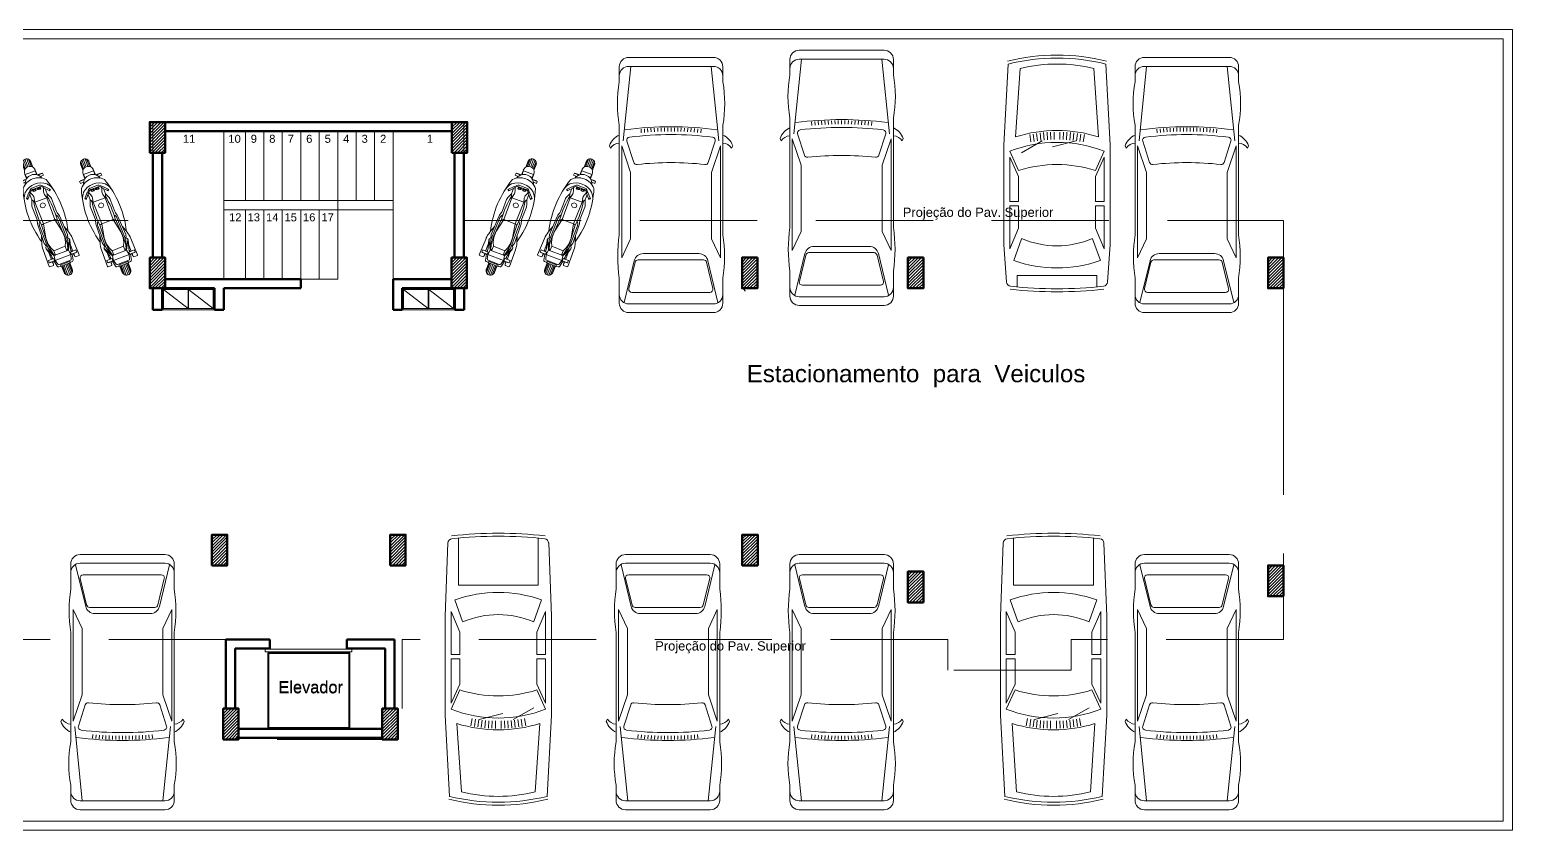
# Model space of a CAD drawing. Header units: millimetres. Extents: x 42 to 552, y 43 to 535.
# Drawn here: x 157.24 to 181.33, y 521.74 to 534.74 of the extents above; entities that cross this region are included whole.
import ezdxf
from ezdxf.enums import TextEntityAlignment as Align

# ---------------------------------------------------------------- set-up
doc = ezdxf.new("R2010")
doc.units = ezdxf.units.MM
doc.header["$LTSCALE"] = 0.75
doc.header["$MEASUREMENT"] = 0
doc.linetypes.add('HIDDEN2', pattern=[4.7625, 3.175, -1.5875])
for name, color, linetype, lineweight in [('Linhas', 7, 'Continuous', 15), ('Linhas finas', 7, 'Continuous', 0), ('Paredes', 7, 'Continuous', 50), ('Traçejado', 250, 'HIDDEN2', 0)]:
    doc.layers.add(name, color=color, linetype=linetype, lineweight=lineweight)
doc.layers.add('Textos', color=144, linetype='Continuous')
doc.styles.get("Standard").update_dxf_attribs({"font": 'arial.ttf'})

# ---------------------------------------------------------------- blocks, each defined once
blk = doc.blocks.new('carro2')
for p, q in [((1.163, 0.488), (1.222, 0.483)), ((1.148, 0.272), (1.207, 0.269)), ((1.151, 0.326), (1.21, 0.322)), ((1.154, 0.38), (1.214, 0.376)), ((1.158, 0.434), (1.218, 0.43)), ((1.141, 0), (1.201, 0)), ((1.142, 0.109), (1.202, 0.108)), ((1.142, 0.054), (1.201, 0.054)), ((1.144, 0.163), (1.203, 0.161)), ((1.146, 0.217), (1.205, 0.215)), ((1.142, -0.054), (1.201, -0.054)), ((1.142, -0.109), (1.202, -0.108)), ((1.144, -0.163), (1.203, -0.161)), ((1.146, -0.217), (1.205, -0.215)), ((1.148, -0.272), (1.207, -0.269)), ((1.151, -0.326), (1.21, -0.322)), ((1.154, -0.38), (1.214, -0.376)), ((1.158, -0.434), (1.218, -0.43)), ((1.163, -0.488), (1.222, -0.483))]:
    blk.add_line(p, q)
for points in [[(1.39, 0.841, -0.242036), (1.474, 0.983), (1.433, 1.001, 0.202777), (1.26, 0.841)], [(0.298, 0.841, 0.414214), (0.146, 0.688), (0.146, -0.688, 0.414214), (0.298, -0.841)], [(1.176, 0.746, 0.066688), (1.176, -0.746, 0.066688)], [(3.977, -0.762), (3.302, -0.598, -0.346094), (3.185, -0.45), (3.185, 0.45, -0.346094), (3.302, 0.598), (3.977, 0.762)], [(3.85, -0.841, 0.414214), (4.003, -0.688), (4.003, 0.688, 0.414214), (3.85, 0.841, 0.414214)], [(1.39, -0.841, 0.242036), (1.474, -0.983), (1.433, -1.001, -0.202777), (1.26, -0.841)]]:
    blk.add_lwpolyline(points, format="xyb")
for points in [[(3.991, -0.841, 0.414214), (4.144, -0.688), (4.144, 0.688, 0.414214), (3.991, 0.841), (3.586, 0.841, 0.073612), (2.879, 0.841), (1.101, 0.841, 0.089651), (0.398, 0.841), (0.152, 0.841, 0.414214), (0, 0.688), (0, -0.688, 0.414214), (0.152, -0.841), (0.398, -0.841, 0.089651), (1.101, -0.841), (2.879, -0.841, 0.073612), (3.586, -0.841)], [(1.294, 0.674, -0.471469), (1.36, 0.716), (1.704, 0.605, -0.355409), (1.738, 0.551, 0.054387), (1.738, -0.551, -0.355409), (1.704, -0.605), (1.36, -0.716, -0.471469), (1.294, -0.674, -0.061109)], [(3.816, 0.629, 0.48578), (3.753, 0.679), (3.326, 0.575, 0.346094), (3.287, 0.526), (3.287, -0.534, 0.346094), (3.326, -0.583), (3.753, -0.687, 0.48578), (3.816, -0.637)]]:
    blk.add_lwpolyline(points, format="xyb", close=True)
for points in [[(1.355, 0.777), (0.146, 0.653)], [(1.355, -0.777), (0.146, -0.653)]]:
    blk.add_lwpolyline(points)
for points in [[(2.946, 0.657), (1.867, 0.657), (1.438, 0.802), (3.253, 0.802)], [(2.946, -0.657), (1.867, -0.657), (1.438, -0.802), (3.253, -0.802)]]:
    blk.add_lwpolyline(points, close=True)
blk = doc.blocks.new('carro1')
for p, q in [((-1.711, 0.876), (-1.099, 0.922)), ((-1.012, 0.637), (-1.36, 0.761)), ((-1.171, 0.826), (-0.475, 0.826)), ((-0.835, 0.682), (-1.171, 0.826)), ((-1.099, 0.922), (0.509, 0.922)), ((-0.475, 0.682), (-0.475, 0.826)), ((-0.403, 0.682), (-0.403, 0.826)), ((-0.403, 0.826), (0.317, 0.826)), ((0.005, 0.682), (0.317, 0.826)), ((0.101, 0.682), (0.413, 0.826)), ((0.509, 0.922), (1.829, 0.85)), ((0.647, 0.73), (1.757, 0.658)), ((-1.603, 0.706), (-1.792, 0.706)), ((-1.603, -0.59), (-1.603, 0.706)), ((-0.835, 0.682), (-0.475, 0.682)), ((-0.403, 0.682), (0.005, 0.682)), ((0.581, 0.298), (0.389, 0.634)), ((0.564, 0.481), (0.682, 0.502)), ((0.573, 0.428), (0.692, 0.446)), ((0.582, 0.375), (0.701, 0.39)), ((0.589, 0.321), (0.709, 0.333)), ((0.595, 0.268), (0.715, 0.277)), ((0.581, -0.254), (0.485, 0.13)), ((0.6, 0.214), (0.72, 0.22)), ((0.603, 0.16), (0.723, 0.163)), ((0.605, 0.106), (0.725, 0.106)), ((0.605, 0.01), (0.725, 0.01)), ((0.589, -0.206), (0.709, -0.218)), ((0.595, -0.152), (0.715, -0.161)), ((0.6, -0.098), (0.72, -0.104)), ((0.603, -0.044), (0.723, -0.047)), ((0.564, -0.366), (0.682, -0.387)), ((0.573, -0.313), (0.692, -0.331)), ((0.582, -0.259), (0.701, -0.274)), ((-1.792, -0.59), (-1.603, -0.59)), ((-1.012, -0.521), (-1.36, -0.646)), ((-0.835, -0.566), (-1.171, -0.71)), ((-1.171, -0.71), (-0.475, -0.71)), ((-0.835, -0.566), (-0.475, -0.566)), ((-0.475, -0.566), (-0.475, -0.71)), ((-0.403, -0.566), (0.005, -0.566)), ((-0.403, -0.566), (-0.403, -0.71)), ((-0.403, -0.71), (0.317, -0.71)), ((0.005, -0.566), (0.317, -0.71)), ((0.101, -0.566), (0.413, -0.71)), ((0.647, -0.615), (1.757, -0.542)), ((-1.711, -0.761), (-1.099, -0.806)), ((-1.099, -0.806), (0.509, -0.806)), ((0.509, -0.806), (1.829, -0.734))]:
    blk.add_line(p, q)
for centre, radius, start, end in [((5.139, 0.058), 7.008, 173.7788, 186.2212), ((5.139, 0.058), 6.96, 173.7788, 186.2212), ((-1.708, 0.804), 0.072, 92.2026, 173.7788), ((0.595, 0.058), 2.078, 160.2127, 199.7873), ((-1.563, 0.058), 2.12, 338.7607, 21.2393), ((-1.515, 0.058), 2.264, 342.7227, 17.2773), ((-1.39, 0.058), 3.315, 346.1775, 13.8225), ((-1.39, 0.058), 3.363, 346.1775, 13.8225), ((0.319, 0.058), 1.442, 156.4634, 203.5366), ((-1.879, 0.058), 2.076, 342.5077, 17.4923), ((-0.707, 0.058), 2.536, 346.3145, 13.6855), ((-1.708, -0.689), 0.072, 186.2212, 267.7974)]:
    blk.add_arc(centre, radius, start, end)
blk = doc.blocks.new('carro5')
for p, q in [((-0.648, 4.34), (-0.648, 3.576)), ((0.648, 3.576), (0.648, 4.339)), ((-0.818, 4.258), (-0.864, 3.072)), ((0.818, 4.258), (0.864, 3.072)), ((-0.648, 3.576), (0.648, 3.576)), ((-0.768, 3.144), (-0.768, 2.448)), ((-0.624, 2.808), (-0.768, 3.144)), ((-0.579, 2.985), (-0.704, 3.333)), ((0.579, 2.985), (0.704, 3.333)), ((0.624, 2.808), (0.768, 3.144)), ((0.768, 3.144), (0.768, 2.448)), ((-0.864, 3.072), (-0.864, 1.464)), ((0.864, 3.072), (0.864, 1.464)), ((-0.624, 2.808), (-0.624, 2.448)), ((0.624, 2.808), (0.624, 2.448)), ((-0.624, 2.448), (-0.768, 2.448)), ((0.624, 2.448), (0.768, 2.448)), ((-0.624, 2.376), (-0.768, 2.376)), ((-0.768, 2.376), (-0.768, 1.656)), ((-0.624, 2.376), (-0.624, 1.968)), ((0.624, 2.376), (0.624, 1.968)), ((0.624, 2.376), (0.768, 2.376)), ((0.768, 2.376), (0.768, 1.656)), ((-0.624, 1.968), (-0.768, 1.656)), ((0.624, 1.968), (0.768, 1.656)), ((-0.624, 1.872), (-0.768, 1.56)), ((0.624, 1.872), (0.768, 1.56)), ((-0.864, 1.464), (-0.792, 0.144)), ((-0.312, 1.392), (0.072, 1.488)), ((0.24, 1.392), (0.576, 1.584)), ((0.864, 1.464), (0.792, 0.144)), ((-0.672, 1.326), (-0.6, 0.216)), ((-0.424, 1.409), (-0.445, 1.291)), ((-0.371, 1.399), (-0.388, 1.281)), ((-0.317, 1.391), (-0.332, 1.272)), ((-0.264, 1.384), (-0.276, 1.264)), ((-0.21, 1.378), (-0.219, 1.258)), ((-0.156, 1.373), (-0.162, 1.253)), ((-0.102, 1.37), (-0.105, 1.25)), ((-0.048, 1.368), (-0.048, 1.248)), ((0.048, 1.368), (0.048, 1.248)), ((0.102, 1.37), (0.105, 1.25)), ((0.156, 1.373), (0.162, 1.253)), ((0.21, 1.378), (0.219, 1.258)), ((0.264, 1.384), (0.276, 1.264)), ((0.317, 1.391), (0.332, 1.272)), ((0.371, 1.399), (0.388, 1.281)), ((0.424, 1.409), (0.445, 1.291)), ((0.672, 1.326), (0.6, 0.216))]:
    blk.add_line(p, q)
for centre, radius, start, end in [((0, -2.592), 7.008, 83.7788, 96.2212), ((0, -2.592), 6.96, 83.7788, 96.2212), ((-0.746, 4.255), 0.072, 96.2212, 177.7974), ((0.746, 4.255), 0.072, 2.2026, 83.7788), ((0, 1.378), 2.078, 70.2127, 109.7873), ((0, 1.654), 1.442, 66.4634, 113.5366), ((0, 3.852), 2.076, 252.5077, 287.4923), ((0, 3.536), 2.12, 248.7607, 291.2393), ((0, 3.488), 2.264, 252.7227, 287.2773), ((0, 3.363), 3.363, 256.1775, 283.8225), ((0, 3.363), 3.315, 256.1775, 283.8225), ((0, 2.68), 2.536, 256.3145, 283.6855)]:
    blk.add_arc(centre, radius, start, end)
blk = doc.blocks.new('2v_motoc')
at = {"linetype": 'ByBlock'}
for p, q in [((-1.775, 0.252), (-1.766, 0.259)), ((-1.775, 0.188), (-1.775, 0.252)), ((-1.766, 0.259), (-1.481, 0.252)), ((-2.008, 0.024), (-1.833, 0.024)), ((-1.992, 0.047), (-1.833, 0.047)), ((-1.833, 0.062), (-1.967, 0.062)), ((-1.942, 0.067), (-1.833, 0.067)), ((-1.833, 0.087), (-1.812, 0.071)), ((-1.833, 0.087), (-1.833, -0.095)), ((-1.826, 0.082), (-1.826, 0.114)), ((-1.812, -0.08), (-1.812, 0.071)), ((-1.715, 0.153), (-1.81, 0.134)), ((-1.797, -0.101), (-1.797, 0.093)), ((-1.711, 0.131), (-1.782, 0.112)), ((-1.775, 0.188), (-1.764, 0.18)), ((-1.764, 0.18), (-1.713, 0.183)), ((-1.713, 0.173), (-1.754, 0.18)), ((-1.715, 0.225), (-1.715, 0.151)), ((-1.713, 0.153), (-1.715, 0.153)), ((-1.711, 0.131), (-1.714, 0.153)), ((-1.714, 0.153), (-1.713, 0.153)), ((-1.673, 0.234), (-1.712, 0.234)), ((-1.712, 0.234), (-1.712, 0.142)), ((-1.712, 0.142), (-1.673, 0.142)), ((-1.632, 0.119), (-1.711, 0.131)), ((-1.711, -0.14), (-1.711, 0.131)), ((-1.673, 0.142), (-1.673, 0.234)), ((-1.673, 0.183), (-1.541, 0.183)), ((-1.672, 0.166), (-1.635, 0.159)), ((-1.672, 0.156), (-1.62, 0.16)), ((-1.482, 0.199), (-1.632, 0.119)), ((-1.632, 0.119), (-1.475, 0.168)), ((-1.632, 0.096), (-1.597, 0.122)), ((-1.632, 0.119), (-1.601, 0.12)), ((-1.632, 0.118), (-1.632, -0.128)), ((-1.554, 0.096), (-1.632, 0.096)), ((-1.48, 0.202), (-1.62, 0.16)), ((-1.597, 0.122), (-1.519, 0.14)), ((-1.493, 0.122), (-1.554, 0.096)), ((-1.554, -0.104), (-1.554, 0.095)), ((-1.519, 0.14), (-1.424, 0.147)), ((-1.421, 0.14), (-1.493, 0.122)), ((-1.095, 0.165), (-1.469, 0.169)), ((-1.459, 0.196), (-1.427, 0.169)), ((-1.395, 0.197), (-1.443, 0.182)), ((-1.424, 0.147), (-1.097, 0.13)), ((-1.319, 0.141), (-1.421, 0.14)), ((-1.069, 0.187), (-1.388, 0.198)), ((-1.25, 0.193), (-1.362, 0.231)), ((-1.09, 0.094), (-1.319, 0.141)), ((-1.09, 0.094), (-1.097, 0.13)), ((-1.09, 0.094), (-1.097, 0.13)), ((-0.71, 0.099), (-1.09, 0.094)), ((-1.09, 0.093), (-1.09, -0.102)), ((-1.09, 0.093), (-1.09, -0.102)), ((-1.001, 0.171), (-1.046, 0.183)), ((-1.041, 0.148), (-1.021, 0.135)), ((-0.769, 0.167), (-0.974, 0.167)), ((-0.843, 0.011), (-0.817, 0.038)), ((-0.843, 0.011), (-0.843, -0.019)), ((-0.817, 0.038), (-0.792, 0.038)), ((-0.792, 0.038), (-0.767, 0.011)), ((-0.767, -0.019), (-0.767, 0.011)), ((-0.652, 0.129), (-0.732, 0.16)), ((-0.71, 0.099), (-0.655, 0.129)), ((-0.651, 0.086), (-0.71, 0.099)), ((-0.71, -0.108), (-0.71, 0.098)), ((-0.655, 0.129), (-0.562, 0.129)), ((-0.627, 0.186), (-0.61, 0.206)), ((-0.532, 0.103), (-0.627, 0.186)), ((-0.619, 0.18), (-0.602, 0.199)), ((-0.61, 0.206), (-0.535, 0.139)), ((-0.542, 0.11), (-0.591, 0.09)), ((-0.531, 0.066), (-0.541, 0.049)), ((-0.541, 0.024), (-0.541, 0.049)), ((-0.541, 0.024), (-0.531, 0.006)), ((-0.534, 0.036), (-0.54, 0.036)), ((-0.538, 0.052), (-0.532, 0.044)), ((-0.538, 0.021), (-0.532, 0.028)), ((-0.532, 0.132), (-0.532, 0.103)), ((-0.532, 0.131), (-0.495, 0.097)), ((-0.52, 0.097), (-0.532, 0.108)), ((-0.518, 0.066), (-0.531, 0.066)), ((-0.529, 0.049), (-0.531, 0.061)), ((-0.531, 0.011), (-0.529, 0.023)), ((-0.518, 0.006), (-0.531, 0.006)), ((-0.522, 0.061), (-0.525, 0.049)), ((-0.525, 0.023), (-0.522, 0.011)), ((-0.521, 0.044), (-0.516, 0.052)), ((-0.521, 0.028), (-0.516, 0.021)), ((-0.519, 0.036), (-0.513, 0.036)), ((-0.508, 0.049), (-0.518, 0.066)), ((-0.508, 0.024), (-0.518, 0.006)), ((-0.508, 0.024), (-0.508, 0.049)), ((-0.504, 0.06), (-0.504, -0.069)), ((-0.48, -0.069), (-0.48, 0.06)), ((-0.314, 0.181), (-0.35, 0.181)), ((-0.35, 0.181), (-0.35, 0.127)), ((-0.314, 0.096), (-0.314, 0.181)), ((-0.311, 0.105), (-0.311, 0.172)), ((-0.307, 0.087), (-0.224, 0.087)), ((-0.299, 0.076), (-0.276, 0.083)), ((-0.276, 0.083), (-0.235, 0.083)), ((-0.235, -0.091), (-0.235, 0.083)), ((-0.166, 0.067), (-0.071, 0.067)), ((-0.043, 0.062), (-0.16, 0.062)), ((-0.147, 0.047), (-0.02, 0.047)), ((-0.005, 0.024), (-0.136, 0.024)), ((-1.833, -0.004), (-2.014, -0.004)), ((-2.009, -0.032), (-1.833, -0.032)), ((-1.993, -0.055), (-1.833, -0.055)), ((-1.833, -0.071), (-1.969, -0.071)), ((-1.942, -0.076), (-1.833, -0.076)), ((-1.833, -0.095), (-1.812, -0.08)), ((-1.826, -0.09), (-1.826, -0.123)), ((-1.715, -0.161), (-1.81, -0.142)), ((-1.711, -0.14), (-1.782, -0.121)), ((-1.775, -0.197), (-1.764, -0.188)), ((-1.775, -0.197), (-1.775, -0.26)), ((-1.764, -0.188), (-1.713, -0.192)), ((-1.713, -0.182), (-1.754, -0.189)), ((-1.715, -0.234), (-1.715, -0.16)), ((-1.713, -0.161), (-1.715, -0.161)), ((-1.711, -0.14), (-1.714, -0.161)), ((-1.714, -0.161), (-1.713, -0.161)), ((-1.712, -0.151), (-1.673, -0.151)), ((-1.712, -0.243), (-1.712, -0.151)), ((-1.632, -0.128), (-1.711, -0.14)), ((-1.673, -0.151), (-1.673, -0.243)), ((-1.673, -0.192), (-1.541, -0.192)), ((-1.672, -0.164), (-1.62, -0.169)), ((-1.672, -0.174), (-1.635, -0.168)), ((-1.632, -0.104), (-1.597, -0.131)), ((-1.554, -0.104), (-1.632, -0.104)), ((-1.632, -0.128), (-1.601, -0.128)), ((-1.632, -0.128), (-1.475, -0.177)), ((-1.482, -0.207), (-1.632, -0.128)), ((-1.48, -0.211), (-1.62, -0.169)), ((-1.597, -0.131), (-1.519, -0.149)), ((-1.493, -0.131), (-1.554, -0.104)), ((-1.519, -0.149), (-1.424, -0.155)), ((-1.421, -0.149), (-1.493, -0.131)), ((-1.095, -0.173), (-1.469, -0.178)), ((-1.459, -0.205), (-1.427, -0.177)), ((-1.395, -0.205), (-1.443, -0.191)), ((-1.424, -0.155), (-1.097, -0.138)), ((-1.319, -0.15), (-1.421, -0.149)), ((-1.069, -0.195), (-1.388, -0.206)), ((-1.25, -0.202), (-1.362, -0.239)), ((-1.09, -0.102), (-1.319, -0.15)), ((-1.09, -0.102), (-1.097, -0.138)), ((-1.09, -0.102), (-1.097, -0.138)), ((-0.71, -0.108), (-1.09, -0.102)), ((-1.001, -0.179), (-1.046, -0.192)), ((-1.041, -0.157), (-1.021, -0.144)), ((-0.769, -0.176), (-0.974, -0.176)), ((-0.843, -0.019), (-0.817, -0.046)), ((-0.817, -0.046), (-0.792, -0.046)), ((-0.792, -0.046), (-0.767, -0.019)), ((-0.652, -0.137), (-0.732, -0.169)), ((-0.651, -0.094), (-0.71, -0.108)), ((-0.71, -0.108), (-0.655, -0.137)), ((-0.655, -0.137), (-0.562, -0.137)), ((-0.532, -0.111), (-0.627, -0.195)), ((-0.627, -0.195), (-0.61, -0.214)), ((-0.619, -0.188), (-0.602, -0.207)), ((-0.61, -0.214), (-0.535, -0.148)), ((-0.542, -0.118), (-0.591, -0.099)), ((-0.541, -0.032), (-0.531, -0.014)), ((-0.541, -0.032), (-0.541, -0.058)), ((-0.531, -0.075), (-0.541, -0.058)), ((-0.534, -0.045), (-0.54, -0.045)), ((-0.538, -0.03), (-0.532, -0.036)), ((-0.538, -0.06), (-0.532, -0.053)), ((-0.532, -0.139), (-0.495, -0.105)), ((-0.52, -0.105), (-0.532, -0.116)), ((-0.532, -0.14), (-0.532, -0.111)), ((-0.518, -0.014), (-0.531, -0.014)), ((-0.531, -0.02), (-0.529, -0.031)), ((-0.529, -0.058), (-0.531, -0.069)), ((-0.518, -0.075), (-0.531, -0.075)), ((-0.525, -0.031), (-0.522, -0.02)), ((-0.522, -0.069), (-0.525, -0.058)), ((-0.521, -0.036), (-0.516, -0.03)), ((-0.521, -0.053), (-0.516, -0.06)), ((-0.519, -0.045), (-0.513, -0.045)), ((-0.508, -0.032), (-0.518, -0.014)), ((-0.508, -0.058), (-0.518, -0.075)), ((-0.508, -0.032), (-0.508, -0.058)), ((-0.35, -0.189), (-0.35, -0.135)), ((-0.314, -0.189), (-0.35, -0.189)), ((-0.314, -0.104), (-0.314, -0.189)), ((-0.311, -0.114), (-0.311, -0.181)), ((-0.307, -0.096), (-0.224, -0.096)), ((-0.298, -0.084), (-0.276, -0.091)), ((-0.276, -0.091), (-0.235, -0.091)), ((-0.165, -0.076), (-0.071, -0.076)), ((-0.043, -0.071), (-0.16, -0.071)), ((-0.147, -0.055), (-0.02, -0.055)), ((-0.005, -0.032), (-0.136, -0.032)), ((-0.131, -0.004), (0, -0.004)), ((-1.775, -0.26), (-1.766, -0.267)), ((-1.766, -0.267), (-1.481, -0.26)), ((-1.673, -0.243), (-1.712, -0.243))]:
    blk.add_line(p, q, dxfattribs=at)
for centre, radius, start, end in [((-1.49, -0.148), 0.4, 71.3058, 88.6425), ((-0.938, -1.295), 1.575, 71.2325, 105.0579), ((-0.703, -0.044), 0.304, 48.7991, 72.1143), ((-1.943, -0.005), 0.0711, 89.6687, 270.3313), ((-1.806, 0.114), 0.02, 101.3507, 180), ((-1.777, 0.093), 0.02, 104.9318, 180), ((-1.472, 0.181), 0.02, 49.0863, 118.0576), ((-1.475, 0.183), 0.02, 49.0863, 106.7281), ((-1.469, 0.149), 0.02, 89.3056, 107.4548), ((-1.389, 0.178), 0.02, 88.0298, 106.641), ((-0.951, -1.385), 1.522, 79.8868, 95.4858), ((-1.096, 0.065), 0.1, 56.6726, 89.3056), ((-1.072, 0.087), 0.1, 74.7125, 88.0298), ((-0.974, 0.267), 0.1, 254.7125, 270), ((-0.769, 0.067), 0.1, 68.3132, 90), ((-0.628, 0.183), 0.1, 257.0821, 291.906), ((-0.542, 0.132), 0.01, 360, 48.1324), ((-0.554, 0.06), 0.05, 0, 46.7618), ((-0.724, -0.005), 0.291, 319.5475, 40.4525), ((-0.53, 0.06), 0.05, 0, 46.7618), ((-0.615, -0.005), 0.272, 312.5562, 47.4438), ((-0.428, -0.005), 0.152, 286.0575, 73.9422), ((-0.223, -0.005), 0.0918, 269.6687, 90.3313), ((-0.071, -0.005), 0.0711, 269.6687, 90.3313), ((-1.806, -0.123), 0.02, 180, 258.6493), ((-1.777, -0.101), 0.02, 180, 255.0682), ((-1.472, -0.19), 0.02, 241.9424, 310.9137), ((-1.49, 0.139), 0.4, 271.3575, 288.6942), ((-1.475, -0.191), 0.02, 253.2719, 310.9137), ((-1.469, -0.158), 0.02, 252.5452, 270.6944), ((-1.389, -0.186), 0.02, 253.359, 271.9702), ((-0.938, 1.287), 1.575, 254.9421, 288.7675), ((-0.951, 1.377), 1.522, 264.5142, 280.1132), ((-1.096, -0.073), 0.1, 270.6944, 303.3274), ((-1.072, -0.095), 0.1, 271.9702, 285.2875), ((-0.974, -0.276), 0.1, 90, 105.2875), ((-0.769, -0.076), 0.1, 270, 291.6868), ((-0.628, -0.192), 0.1, 68.094, 102.9179), ((-0.703, 0.036), 0.304, 287.8857, 311.2009), ((-0.542, -0.14), 0.01, 311.8676, 0), ((-0.554, -0.069), 0.05, 313.2382, 0), ((-0.53, -0.069), 0.05, 313.2382, 0)]:
    blk.add_arc(centre, radius, start, end, dxfattribs=at)

msp = doc.modelspace()

# ---------------------------------------------------------------- hatches: boundary and pattern name
at = {"layer": 'Linhas finas'}
h = msp.add_hatch(dxfattribs=at)
h.set_pattern_fill('JIS_WOOD', color=256, scale=0.05)
h.set_pattern_definition([(45, (-878.879156, -738.912614), (-0.02499999996, 0.02499999996), [])])
h.paths.add_polyline_path([(159.443, 533.244), (159.193, 533.244), (159.193, 532.744), (159.443, 532.744)])
h = msp.add_hatch(dxfattribs=at)
h.set_pattern_fill('JIS_WOOD', color=256, scale=0.05)
h.set_pattern_definition([(45, (-873.970257, -738.912614), (-0.02499999996, 0.02499999996), [])])
h.paths.add_polyline_path([(164.352, 533.244), (164.102, 533.244), (164.102, 532.744), (164.352, 532.744)])
h = msp.add_hatch(dxfattribs=at)
h.set_pattern_fill('JIS_WOOD', color=256, scale=0.05)
h.set_pattern_definition([(45, (-878.87843, -741.112614), (-0.02499999996, 0.02499999996), [])])
h.paths.add_polyline_path([(159.444, 531.044), (159.194, 531.044), (159.194, 530.544), (159.444, 530.544)])
h = msp.add_hatch(dxfattribs=at)
h.set_pattern_fill('JIS_WOOD', color=256, scale=0.05)
h.set_pattern_definition([(45, (-873.974857, -741.112614), (-0.02499999996, 0.02499999996), [])])
h.paths.add_polyline_path([(164.347, 531.044), (164.097, 531.044), (164.097, 530.544), (164.347, 530.544)])
h = msp.add_hatch(dxfattribs=at)
h.set_pattern_fill('JIS_WOOD', color=256, scale=0.05)
h.set_pattern_definition([(45, (-884.16796, -741.112614), (-0.02499999996, 0.02499999996), [])])
h.paths.add_polyline_path([(168.816, 531.044), (169.066, 531.044), (169.066, 530.544), (168.816, 530.544)])
h = msp.add_hatch(dxfattribs=at)
h.set_pattern_fill('JIS_WOOD', color=256, scale=0.05)
h.set_pattern_definition([(45, (-887.47598, -741.112614), (-0.02499999996, 0.02499999996), [])])
h.paths.add_polyline_path([(171.51, 531.044), (171.76, 531.044), (171.76, 530.544), (171.51, 530.544)])
h = msp.add_hatch(dxfattribs=at)
h.set_pattern_fill('JIS_WOOD', color=256, scale=0.05)
h.set_pattern_definition([(45, (-893.724857, -741.112614), (-0.02499999996, 0.02499999996), [])])
h.paths.add_polyline_path([(177.359, 531.044), (177.609, 531.044), (177.609, 530.544), (177.359, 530.544)])
h = msp.add_hatch(dxfattribs=at)
h.set_pattern_fill('JIS_WOOD', color=256, scale=0.05)
h.set_pattern_definition([(45, (-877.867738, -745.612614), (-0.02499999996, 0.02499999996), [])])
h.paths.add_polyline_path([(160.454, 526.544), (160.204, 526.544), (160.204, 526.044), (160.454, 526.044)])
h = msp.add_hatch(dxfattribs=at)
h.set_pattern_fill('JIS_WOOD', color=256, scale=0.05)
h.set_pattern_definition([(45, (-874.97058, -745.612614), (-0.02499999996, 0.02499999996), [])])
h.paths.add_polyline_path([(163.351, 526.544), (163.101, 526.544), (163.101, 526.044), (163.351, 526.044)])
h = msp.add_hatch(dxfattribs=at)
h.set_pattern_fill('JIS_WOOD', color=256, scale=0.05)
h.set_pattern_definition([(45, (-884.170738, -745.612614), (-0.02499999996, 0.02499999996), [])])
h.paths.add_polyline_path([(168.819, 526.544), (169.069, 526.544), (169.069, 526.044), (168.819, 526.044)])
h = msp.add_hatch(dxfattribs=at)
h.set_pattern_fill('JIS_WOOD', color=256, scale=0.05)
h.set_pattern_definition([(45, (-893.724857, -746.112614), (-0.02499999996, 0.02499999996), [])])
h.paths.add_polyline_path([(177.359, 525.544), (177.609, 525.544), (177.609, 526.044), (177.359, 526.044)])
h = msp.add_hatch(dxfattribs=at)
h.set_pattern_fill('JIS_WOOD', color=256, scale=0.05)
h.set_pattern_definition([(45, (-887.47598, -746.212614), (-0.02499999996, 0.02499999996), [])])
h.paths.add_polyline_path([(171.51, 525.944), (171.76, 525.944), (171.76, 525.444), (171.51, 525.444)])
h = msp.add_hatch(dxfattribs=at)
h.set_pattern_fill('JIS_WOOD', color=256, scale=0.05)
h.set_pattern_definition([(45, (-877.68416, -748.43533), (-0.02499999996, 0.02499999996), [])])
h.paths.add_polyline_path([(160.638, 523.721), (160.388, 523.721), (160.388, 523.221), (160.638, 523.221)])
h = msp.add_hatch(dxfattribs=at)
h.set_pattern_fill('JIS_WOOD', color=256, scale=0.05)
h.set_pattern_definition([(45, (-875.099883, -748.43533), (-0.02499999996, 0.02499999996), [])])
h.paths.add_polyline_path([(163.222, 523.721), (162.972, 523.721), (162.972, 523.221), (163.222, 523.221)])

# ---------------------------------------------------------------- linework, layer by layer
at = {"linetype": 'Continuous'}
for end in [90, 18.231]:
    msp.add_arc((168.836, 530.498), 0.03, 0, end, dxfattribs=at)
at = {"layer": 'Linhas'}
for points in [[(161.113, 524.628), (162.443, 524.628), (162.443, 523.398), (161.113, 523.398)], [(161.128, 524.613), (162.428, 524.613), (162.428, 523.413), (161.128, 523.413)]]:
    msp.add_lwpolyline(points, close=True, dxfattribs=at)
at = {"layer": 'Linhas finas'}
for p, q in [((141.327, 534.744), (181.327, 534.744)), ((181.327, 534.744), (181.327, 521.744)), ((141.477, 534.594), (181.177, 534.594)), ((181.177, 534.594), (181.177, 521.894)), ((160.397, 532.088), (160.397, 533.094)), ((160.397, 530.694), (160.397, 533.094)), ((160.747, 531.969), (160.747, 533.094)), ((161.047, 531.969), (161.047, 533.094)), ((161.347, 531.969), (161.347, 533.094)), ((161.647, 531.969), (161.647, 533.094)), ((161.947, 531.969), (161.947, 533.094)), ((162.247, 530.694), (162.247, 533.094)), ((162.547, 531.969), (162.547, 533.094)), ((162.847, 531.969), (162.847, 533.094)), ((163.147, 530.694), (163.147, 533.094)), ((163.147, 531.969), (160.397, 531.969)), ((160.397, 531.938), (160.397, 530.694)), ((163.147, 531.819), (160.397, 531.819)), ((160.747, 530.694), (160.747, 531.819)), ((161.047, 530.694), (161.047, 531.819)), ((161.347, 530.694), (161.347, 531.819)), ((161.647, 530.694), (161.647, 531.819)), ((161.947, 530.694), (161.947, 531.819)), ((160.397, 530.694), (162.247, 530.694)), ((159.417, 530.524), (159.816, 530.214)), ((159.816, 530.524), (159.816, 530.214)), ((159.826, 530.524), (159.826, 530.214)), ((159.826, 530.524), (160.227, 530.214)), ((163.317, 530.524), (163.716, 530.214)), ((163.716, 530.524), (163.716, 530.214)), ((163.726, 530.524), (163.726, 530.214)), ((163.726, 530.524), (164.127, 530.214)), ((159.397, 530.194), (160.247, 530.194)), ((163.297, 530.194), (164.151, 530.194)), ((141.327, 521.894), (181.177, 521.894)), ((141.327, 521.744), (181.327, 521.744))]:
    msp.add_line(p, q, dxfattribs=at)
for points in [[(159.417, 530.214), (160.227, 530.214), (160.227, 530.524), (159.417, 530.524)], [(163.317, 530.214), (164.127, 530.214), (164.127, 530.524), (163.317, 530.524)], [(161.067, 524.644), (162.477, 524.644), (162.477, 524.684), (161.067, 524.684)]]:
    msp.add_lwpolyline(points, close=True, dxfattribs=at)
msp.add_lwpolyline([(162.972, 523.244), (160.597, 523.244)], dxfattribs=at)
at = {"layer": 'Paredes'}
for p, q in [((159.247, 533.244), (164.297, 533.244)), ((159.443, 533.094), (164.102, 533.094)), ((159.247, 531.044), (159.247, 532.744)), ((159.397, 531.044), (159.397, 532.744)), ((164.147, 532.744), (164.147, 531.044)), ((164.297, 532.744), (164.297, 531.044)), ((159.444, 530.694), (161.647, 530.694)), ((161.647, 530.694), (161.647, 530.544)), ((163.147, 530.694), (163.147, 530.194)), ((163.147, 530.694), (164.097, 530.694)), ((159.247, 530.544), (159.247, 530.194)), ((159.397, 530.544), (159.397, 530.194)), ((159.444, 530.544), (160.247, 530.544)), ((160.247, 530.544), (160.247, 530.194)), ((160.397, 530.544), (160.397, 530.194)), ((161.647, 530.544), (160.397, 530.544)), ((163.297, 530.544), (163.297, 530.194)), ((163.297, 530.544), (164.097, 530.544)), ((164.151, 530.544), (164.151, 530.194)), ((164.301, 530.544), (164.301, 530.194)), ((159.247, 530.194), (159.397, 530.194)), ((160.247, 530.194), (160.397, 530.194)), ((163.147, 530.194), (163.297, 530.194)), ((164.151, 530.194), (164.301, 530.194)), ((163.147, 526.044), (163.351, 526.044)), ((160.431, 524.844), (160.431, 523.721)), ((160.431, 524.844), (160.581, 524.844)), ((160.581, 524.844), (161.147, 524.844)), ((161.147, 524.844), (161.147, 524.694)), ((162.397, 524.844), (162.397, 524.694)), ((162.397, 524.844), (163.018, 524.844)), ((163.018, 524.844), (163.168, 524.844)), ((163.168, 524.844), (163.168, 523.721)), ((160.581, 524.694), (160.581, 523.721)), ((160.581, 524.694), (161.147, 524.694)), ((162.397, 524.694), (163.018, 524.694)), ((163.018, 524.694), (163.018, 523.721)), ((160.638, 523.394), (162.972, 523.394)), ((160.638, 523.244), (162.972, 523.244))]:
    msp.add_line(p, q, dxfattribs=at)
for points in [[(159.193, 532.744), (159.443, 532.744), (159.443, 533.244), (159.193, 533.244)], [(164.102, 532.744), (164.352, 532.744), (164.352, 533.244), (164.102, 533.244)], [(159.194, 531.044), (159.444, 531.044), (159.444, 530.544), (159.194, 530.544)], [(164.097, 531.044), (164.347, 531.044), (164.347, 530.544), (164.097, 530.544)], [(169.066, 531.044), (168.816, 531.044), (168.816, 530.544), (169.066, 530.544)], [(171.76, 531.044), (171.51, 531.044), (171.51, 530.544), (171.76, 530.544)], [(177.609, 531.044), (177.359, 531.044), (177.359, 530.544), (177.609, 530.544)], [(160.204, 526.044), (160.454, 526.044), (160.454, 526.544), (160.204, 526.544)], [(163.101, 526.044), (163.351, 526.044), (163.351, 526.544), (163.101, 526.544)], [(169.069, 526.044), (168.819, 526.044), (168.819, 526.544), (169.069, 526.544)], [(177.609, 525.544), (177.359, 525.544), (177.359, 526.044), (177.609, 526.044)], [(171.76, 525.444), (171.51, 525.444), (171.51, 525.944), (171.76, 525.944)], [(160.388, 523.221), (160.638, 523.221), (160.638, 523.721), (160.388, 523.721)], [(162.972, 523.221), (163.222, 523.221), (163.222, 523.721), (162.972, 523.721)]]:
    msp.add_lwpolyline(points, close=True, dxfattribs=at)
at = {"layer": 'Traçejado', "ltscale": 0.8}
for points in [[(145.507, 531.644), (159.247, 531.644), (159.247, 533.244), (164.297, 533.244), (164.297, 531.644), (177.609, 531.644), (177.609, 531.044)], [(160.432, 523.721), (160.432, 524.844), (151.397, 524.844), (151.397, 524.344), (149.397, 524.344), (149.397, 524.844), (145.507, 524.844), (145.507, 530.544)], [(177.609, 530.544), (177.609, 529.094), (177.609, 529.094), (177.608, 526.044), (177.608, 526.044)], [(177.608, 525.544), (177.609, 524.844), (174.159, 524.844), (174.159, 524.344), (172.159, 524.344), (172.159, 524.844), (163.297, 524.844), (163.297, 523.721)], [(163.168, 523.221), (163.168, 523.221), (160.432, 523.221)]]:
    msp.add_lwpolyline(points, dxfattribs=at)

# ---------------------------------------------------------------- block references
at = {"layer": 'Linhas finas'}
for name, p, rotation in [('carro2', (167.662, 534.293), 270), ('carro2', (170.433, 534.41), 270), ('carro1', (173.989, 532.357), 90), ('carro2', (176.04, 534.293), 270), ('2v_motoc', (157.164, 532.639), 111.1399037122017), ('2v_motoc', (158.111, 532.639), 111.1399037122017)]:
    msp.add_blockref(name, p, dxfattribs=dict(at, rotation=rotation))
at = {"layer": 'Linhas finas', "xscale": -1}
for name, p, rotation in [('2v_motoc', (165.433, 532.639), 248.8600962877983), ('2v_motoc', (166.381, 532.639), 248.8600962877983), ('carro2', (158.752, 522.077), 270), ('carro2', (167.611, 522.077), 270), ('carro2', (170.433, 522.077), 270), ('carro2', (176.04, 522.077), 270)]:
    msp.add_blockref(name, p, dxfattribs=dict(at, rotation=rotation))
at = {"layer": 'Linhas finas'}
for p in [(164.856, 522.151), (173.875, 522.151)]:
    msp.add_blockref('carro5', p, dxfattribs=at)

# ---------------------------------------------------------------- texts
at = {"layer": 'Paredes'}
for s, p in [('11', (159.732, 532.907)), ('10', (160.471, 532.907)), ('9', (160.835, 532.907)), ('8', (161.135, 532.907)), ('7', (161.435, 532.907)), ('6', (161.735, 532.907)), ('5', (162.035, 532.907)), ('4', (162.335, 532.907)), ('3', (162.635, 532.907)), ('2', (162.935, 532.907)), ('1', (163.694, 532.907)), ('12', (160.483, 531.632)), ('13', (160.783, 531.632)), ('14', (161.083, 531.632)), ('15', (161.383, 531.632)), ('16', (161.683, 531.632)), ('17', (161.983, 531.632))]:
    msp.add_text(s, height=0.13, dxfattribs=at).set_placement(p)
at = {"layer": 'Textos'}
for s, height, p in [('Projeção do Pav. Superior', 0.15, (171.426, 531.704)), ('Estacionamento  para  Veiculos', 0.28, (168.891, 529.019)), ('Projeção do Pav. Superior', 0.15, (167.405, 524.663))]:
    msp.add_text(s, height=height, dxfattribs=at).set_placement(p)
for p in [(161.809, 523.979), (161.809, 523.967)]:
    msp.add_text('Elevador', height=0.19, dxfattribs=at).set_placement(p, align=Align.CENTER)

doc.saveas('drawing.dxf')
